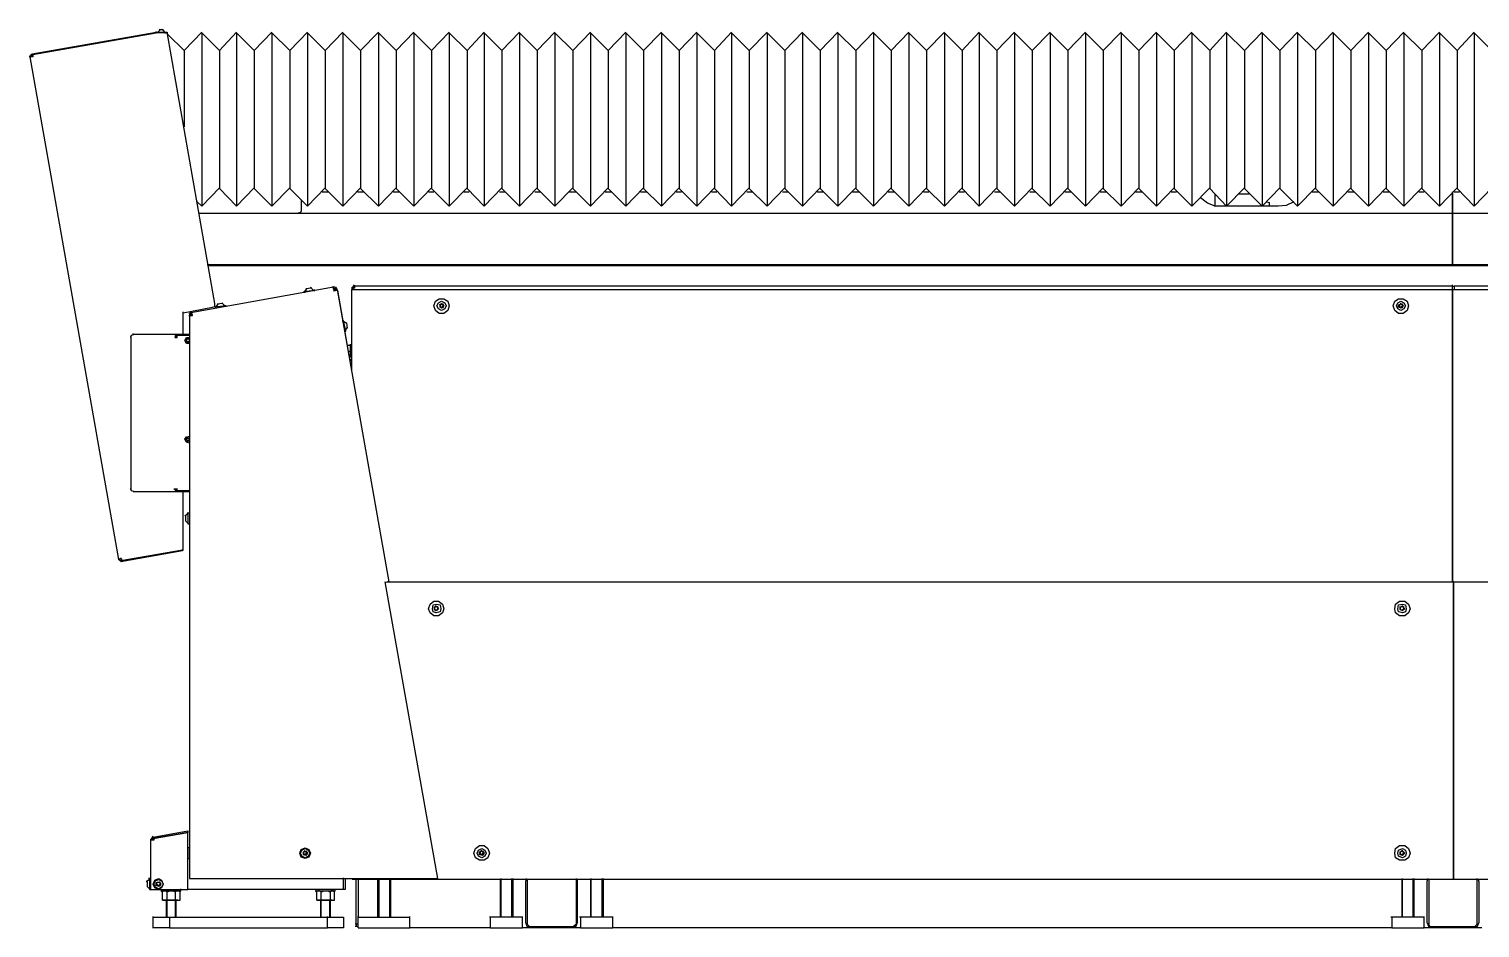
# Model space of a CAD drawing. Header units: inches. Extents: x 144 to 9879, y -166 to 6992.
# Drawn here: x 144 to 2398, y 4601 to 5997 of the extents above; entities that cross this region are included whole.
import ezdxf

# ---------------------------------------------------------------- set-up
doc = ezdxf.new("R2010")
doc.units = ezdxf.units.IN
doc.header["$MEASUREMENT"] = 0

msp = doc.modelspace()

# ---------------------------------------------------------------- linework, layer by layer
at = {"color": 7}
for points in [[(347.5, 5996.2), (343.9, 5992.7)], [(352.3, 5996.2), (346.3, 5996.2)], [(354.7, 5992.7), (351.1, 5997.4)], [(148.7, 5959.1), (341.6, 5992.7)], [(342.7, 5991.5), (148.7, 5957.9)], [(149.9, 5957.9), (341.6, 5991.5)], [(261.3, 5977.1), (261.3, 5978.3)], [(334.4, 5990.3), (334.4, 5991.5)], [(334.4, 5990.3), (334.4, 5991.5)], [(341.6, 5992.7), (341.6, 5993.8)], [(341.6, 5991.5), (341.6, 5992.7)], [(341.6, 5991.5), (341.6, 5992.7)], [(341.6, 5992.7), (358.3, 5992.7)], [(341.6, 5991.5), (341.6, 5992.7)], [(358.3, 5991.5), (341.6, 5991.5)], [(354.7, 5991.5), (354.7, 5992.7)], [(354.7, 5991.5), (357.1, 5991.5)], [(357.1, 5991.5), (357.1, 5992.7)], [(358.3, 5992.7), (358.3, 5991.5)], [(432.6, 5571), (358.3, 5992.7)], [(358.3, 5991.5), (358.3, 5992.7)], [(358.3, 5991.5), (358.3, 5992.7)], [(359.5, 5989.1), (384.7, 5963.9)], [(384.7, 5963.9), (412.2, 5992.7)], [(412.2, 5991.5), (439.8, 5963.9)], [(412.2, 5991.5), (412.2, 5722)], [(439.8, 5963.9), (466.1, 5992.7)], [(466.1, 5991.5), (493.7, 5963.9)], [(466.1, 5991.5), (466.1, 5722)], [(493.7, 5963.9), (521.2, 5992.7)], [(521.2, 5991.5), (548.8, 5963.9)], [(521.2, 5991.5), (521.2, 5722)], [(548.8, 5963.9), (576.3, 5992.7)], [(576.3, 5991.5), (603.9, 5963.9)], [(576.3, 5991.5), (576.3, 5722)], [(603.9, 5963.9), (631.4, 5992.7)], [(631.4, 5991.5), (659, 5963.9)], [(631.4, 5991.5), (631.4, 5722)], [(659, 5963.9), (686.5, 5992.7)], [(686.5, 5991.5), (714.1, 5963.9)], [(686.5, 5991.5), (686.5, 5722)], [(714.1, 5963.9), (741.6, 5992.7)], [(741.6, 5991.5), (769.2, 5963.9)], [(741.6, 5991.5), (741.6, 5722)], [(769.2, 5963.9), (796.7, 5992.7)], [(796.7, 5991.5), (824.3, 5963.9)], [(796.7, 5991.5), (796.7, 5722)], [(824.3, 5963.9), (850.6, 5992.7)], [(850.6, 5991.5), (878.1, 5963.9)], [(850.6, 5991.5), (850.6, 5722)], [(878.1, 5963.9), (905.7, 5992.7)], [(905.7, 5991.5), (933.2, 5963.9)], [(905.7, 5991.5), (905.7, 5722)], [(933.2, 5963.9), (960.8, 5992.7)], [(960.8, 5991.5), (988.3, 5963.9)], [(960.8, 5991.5), (960.8, 5722)], [(988.3, 5963.9), (1015.9, 5992.7)], [(1015.9, 5991.5), (1043.4, 5963.9)], [(1015.9, 5991.5), (1015.9, 5722)], [(1043.4, 5963.9), (1071, 5992.7)], [(1071, 5991.5), (1098.5, 5963.9)], [(1071, 5991.5), (1071, 5722)], [(1098.5, 5963.9), (1126.1, 5992.7)], [(1126.1, 5991.5), (1153.6, 5963.9)], [(1126.1, 5991.5), (1126.1, 5722)], [(1153.6, 5963.9), (1181.2, 5992.7)], [(1181.2, 5991.5), (1208.7, 5963.9)], [(1181.2, 5991.5), (1181.2, 5722)], [(1208.7, 5963.9), (1235.1, 5992.7)], [(1235.1, 5991.5), (1262.6, 5963.9)], [(1235.1, 5991.5), (1235.1, 5722)], [(1262.6, 5963.9), (1290.2, 5992.7)], [(1290.2, 5991.5), (1317.7, 5963.9)], [(1290.2, 5991.5), (1290.2, 5722)], [(1317.7, 5963.9), (1345.3, 5992.7)], [(1345.3, 5991.5), (1372.8, 5963.9)], [(1345.3, 5991.5), (1345.3, 5722)], [(1372.8, 5963.9), (1400.4, 5992.7)], [(1400.4, 5991.5), (1427.9, 5963.9)], [(1400.4, 5991.5), (1400.4, 5722)], [(1427.9, 5963.9), (1455.5, 5992.7)], [(1455.5, 5991.5), (1483, 5963.9)], [(1455.5, 5991.5), (1455.5, 5722)], [(1483, 5963.9), (1510.6, 5992.7)], [(1510.6, 5991.5), (1538.1, 5963.9)], [(1510.6, 5991.5), (1510.6, 5722)], [(1538.1, 5963.9), (1565.7, 5992.7)], [(1565.7, 5991.5), (1593.2, 5963.9)], [(1565.7, 5991.5), (1565.7, 5722)], [(1593.2, 5963.9), (1619.6, 5992.7)], [(1619.6, 5991.5), (1647.1, 5963.9)], [(1619.6, 5991.5), (1619.6, 5722)], [(1647.1, 5963.9), (1674.7, 5992.7)], [(1674.7, 5991.5), (1702.2, 5963.9)], [(1674.7, 5991.5), (1674.7, 5722)], [(1702.2, 5963.9), (1729.8, 5992.7)], [(1729.8, 5991.5), (1757.3, 5963.9)], [(1729.8, 5991.5), (1729.8, 5722)], [(1757.3, 5963.9), (1784.9, 5992.7)], [(1784.9, 5991.5), (1812.4, 5963.9)], [(1784.9, 5991.5), (1784.9, 5722)], [(1812.4, 5963.9), (1840, 5992.7)], [(1840, 5991.5), (1867.5, 5963.9)], [(1840, 5991.5), (1840, 5722)], [(1867.5, 5963.9), (1895.1, 5992.7)], [(1895.1, 5991.5), (1922.6, 5963.9)], [(1895.1, 5991.5), (1895.1, 5722)], [(1922.6, 5963.9), (1950.1, 5992.7)], [(1950.1, 5991.5), (1977.7, 5963.9)], [(1950.1, 5991.5), (1950.1, 5722)], [(1977.7, 5963.9), (2004, 5992.7)], [(2004, 5991.5), (2031.6, 5963.9)], [(2004, 5991.5), (2004, 5722)], [(2031.6, 5963.9), (2059.1, 5992.7)], [(2059.1, 5991.5), (2086.7, 5963.9)], [(2059.1, 5991.5), (2059.1, 5722)], [(2086.7, 5963.9), (2114.2, 5992.7)], [(2114.2, 5991.5), (2141.8, 5963.9)], [(2114.2, 5991.5), (2114.2, 5722)], [(2141.8, 5963.9), (2169.3, 5992.7)], [(2169.3, 5991.5), (2196.9, 5963.9)], [(2169.3, 5991.5), (2169.3, 5722)], [(2196.9, 5963.9), (2224.4, 5992.7)], [(2224.4, 5991.5), (2252, 5963.9)], [(2224.4, 5991.5), (2224.4, 5722)], [(2252, 5963.9), (2279.5, 5992.7)], [(2279.5, 5991.5), (2307.1, 5963.9)], [(2279.5, 5991.5), (2279.5, 5722)], [(2307.1, 5963.9), (2334.6, 5992.7)], [(2334.6, 5991.5), (2362.2, 5963.9)], [(2334.6, 5991.5), (2334.6, 5722)], [(2362.2, 5963.9), (2388.5, 5992.7)], [(2388.5, 5991.5), (2416.1, 5963.9)], [(2388.5, 5991.5), (2388.5, 5722)], [(149.9, 5954.3), (143.9, 5954.3)], [(145.1, 5954.3), (146.3, 5956.7), (148.7, 5959.1)], [(145.1, 5954.3), (282.9, 5173.4)], [(147.5, 5954.3), (149.9, 5959.1)], [(148.7, 5959.1), (149.9, 5957.9)], [(149.9, 5957.9), (149.9, 5954.3)], [(384.7, 5963.9), (384.7, 5845.3)], [(439.8, 5963.9), (439.8, 5749.5)], [(493.7, 5963.9), (493.7, 5749.5)], [(548.8, 5963.9), (548.8, 5749.5)], [(603.9, 5963.9), (603.9, 5749.5)], [(659, 5963.9), (659, 5749.5)], [(714.1, 5963.9), (714.1, 5749.5)], [(769.2, 5963.9), (769.2, 5749.5)], [(824.3, 5963.9), (824.3, 5749.5)], [(878.1, 5963.9), (878.1, 5749.5)], [(933.2, 5963.9), (933.2, 5749.5)], [(988.3, 5963.9), (988.3, 5749.5)], [(1043.4, 5963.9), (1043.4, 5749.5)], [(1098.5, 5963.9), (1098.5, 5749.5)], [(1153.6, 5963.9), (1153.6, 5749.5)], [(1208.7, 5963.9), (1208.7, 5749.5)], [(1262.6, 5963.9), (1262.6, 5749.5)], [(1317.7, 5963.9), (1317.7, 5749.5)], [(1372.8, 5963.9), (1372.8, 5749.5)], [(1427.9, 5963.9), (1427.9, 5749.5)], [(1483, 5963.9), (1483, 5749.5)], [(1538.1, 5963.9), (1538.1, 5749.5)], [(1593.2, 5963.9), (1593.2, 5749.5)], [(1647.1, 5963.9), (1647.1, 5749.5)], [(1702.2, 5963.9), (1702.2, 5749.5)], [(1757.3, 5963.9), (1757.3, 5749.5)], [(1812.4, 5963.9), (1812.4, 5749.5)], [(1867.5, 5963.9), (1867.5, 5749.5)], [(1922.6, 5963.9), (1922.6, 5749.5)], [(1977.7, 5963.9), (1977.7, 5749.5)], [(2031.6, 5963.9), (2031.6, 5749.5)], [(2086.7, 5963.9), (2086.7, 5749.5)], [(2141.8, 5963.9), (2141.8, 5749.5)], [(2196.9, 5963.9), (2196.9, 5749.5)], [(2252, 5963.9), (2252, 5749.5)], [(2307.1, 5963.9), (2307.1, 5749.5)], [(2362.2, 5963.9), (2362.2, 5749.5)], [(412.2, 5722), (439.8, 5750.7)], [(439.8, 5749.5), (466.1, 5722)], [(466.1, 5722), (493.7, 5750.7)], [(493.7, 5749.5), (521.2, 5722)], [(521.2, 5722), (548.8, 5750.7)], [(548.8, 5749.5), (576.3, 5722)], [(576.3, 5722), (603.9, 5750.7)], [(603.9, 5749.5), (631.4, 5722)], [(631.4, 5722), (659, 5750.7)], [(659, 5749.5), (686.5, 5722)], [(686.5, 5722), (714.1, 5750.7)], [(714.1, 5749.5), (741.6, 5722)], [(741.6, 5722), (769.2, 5750.7)], [(769.2, 5749.5), (796.7, 5722)], [(796.7, 5722), (824.3, 5750.7)], [(824.3, 5749.5), (850.6, 5722)], [(850.6, 5722), (878.1, 5750.7)], [(878.1, 5749.5), (905.7, 5722)], [(905.7, 5722), (933.2, 5750.7)], [(933.2, 5749.5), (960.8, 5722)], [(960.8, 5722), (988.3, 5750.7)], [(988.3, 5749.5), (1015.9, 5722)], [(1015.9, 5722), (1043.4, 5750.7)], [(1043.4, 5749.5), (1071, 5722)], [(1071, 5722), (1098.5, 5750.7)], [(1098.5, 5749.5), (1126.1, 5722)], [(1126.1, 5722), (1153.6, 5750.7)], [(1153.6, 5749.5), (1181.2, 5722)], [(1181.2, 5722), (1208.7, 5750.7)], [(1208.7, 5749.5), (1235.1, 5722)], [(1235.1, 5722), (1262.6, 5750.7)], [(1262.6, 5749.5), (1290.2, 5722)], [(1290.2, 5722), (1317.7, 5750.7)], [(1317.7, 5749.5), (1345.3, 5722)], [(1345.3, 5722), (1372.8, 5750.7)], [(1372.8, 5749.5), (1400.4, 5722)], [(1400.4, 5722), (1427.9, 5750.7)], [(1427.9, 5749.5), (1455.5, 5722)], [(1455.5, 5722), (1483, 5750.7)], [(1483, 5749.5), (1510.6, 5722)], [(1510.6, 5722), (1538.1, 5750.7)], [(1538.1, 5749.5), (1565.7, 5722)], [(1565.7, 5722), (1593.2, 5750.7)], [(1593.2, 5749.5), (1619.6, 5722)], [(1619.6, 5722), (1647.1, 5750.7)], [(1647.1, 5749.5), (1674.7, 5722)], [(1674.7, 5722), (1702.2, 5750.7)], [(1702.2, 5749.5), (1729.8, 5722)], [(1729.8, 5722), (1757.3, 5750.7)], [(1757.3, 5749.5), (1784.9, 5722)], [(1784.9, 5722), (1812.4, 5750.7)], [(1812.4, 5749.5), (1840, 5722)], [(1840, 5722), (1867.5, 5750.7)], [(1867.5, 5749.5), (1895.1, 5722)], [(1895.1, 5722), (1922.6, 5750.7)], [(1922.6, 5749.5), (1950.1, 5722)], [(1950.1, 5722), (1977.7, 5750.7)], [(1977.7, 5749.5), (2004, 5722)], [(2004, 5722), (2031.6, 5750.7)], [(2031.6, 5749.5), (2059.1, 5722)], [(2059.1, 5722), (2086.7, 5750.7)], [(2086.7, 5749.5), (2114.2, 5722)], [(2114.2, 5722), (2141.8, 5750.7)], [(2141.8, 5749.5), (2169.3, 5722)], [(2169.3, 5722), (2196.9, 5750.7)], [(2196.9, 5749.5), (2224.4, 5722)], [(2224.4, 5722), (2252, 5750.7)], [(2252, 5749.5), (2279.5, 5722)], [(2279.5, 5722), (2307.1, 5750.7)], [(2307.1, 5749.5), (2334.6, 5722)], [(2334.6, 5722), (2362.2, 5750.7)], [(2362.2, 5749.5), (2388.5, 5722)], [(2388.5, 5722), (2416.1, 5750.7)], [(405, 5729.1), (412.2, 5722)], [(566.7, 5731.5), (566.7, 5714.8)], [(599.1, 5744.7), (608.7, 5744.7)], [(654.2, 5744.7), (663.8, 5744.7)], [(709.3, 5744.7), (718.8, 5744.7)], [(764.4, 5744.7), (772.7, 5744.7)], [(819.5, 5744.7), (827.8, 5744.7)], [(874.6, 5744.7), (882.9, 5744.7)], [(929.7, 5744.7), (938, 5744.7)], [(983.6, 5744.7), (993.1, 5744.7)], [(1038.7, 5744.7), (1048.2, 5744.7)], [(1093.7, 5744.7), (1103.3, 5744.7)], [(1148.8, 5744.7), (1157.2, 5744.7)], [(1203.9, 5744.7), (1212.3, 5744.7)], [(1259, 5744.7), (1267.4, 5744.7)], [(1314.1, 5744.7), (1322.5, 5744.7)], [(1368, 5744.7), (1377.6, 5744.7)], [(1423.1, 5744.7), (1432.7, 5744.7)], [(1478.2, 5744.7), (1487.8, 5744.7)], [(1533.3, 5744.7), (1541.7, 5744.7)], [(1588.4, 5744.7), (1596.8, 5744.7)], [(1643.5, 5744.7), (1651.9, 5744.7)], [(1698.6, 5744.7), (1707, 5744.7)], [(1752.5, 5744.7), (1762.1, 5744.7)], [(1807.6, 5744.7), (1817.2, 5744.7)], [(1862.7, 5744.7), (1872.3, 5744.7)], [(1917.8, 5744.7), (1926.2, 5744.7)], [(1986.1, 5722), (1974.1, 5726.7), (1963.3, 5735.1)], [(1986.1, 5722), (1986.1, 5741.1)], [(2038.8, 5741.1), (2022, 5741.1)], [(2038.8, 5742.3), (2038.8, 5741.1)], [(2066.3, 5729.1), (2069.9, 5727.9)], [(2069.9, 5727.9), (2069.9, 5722)], [(2108.3, 5729.1), (2096.3, 5723.2), (2084.3, 5722)], [(2137, 5744.7), (2146.6, 5744.7)], [(2192.1, 5744.7), (2201.7, 5744.7)], [(2247.2, 5744.7), (2256.8, 5744.7)], [(2302.3, 5744.7), (2310.7, 5744.7)], [(2355, 5714.8), (2355, 5744.7)], [(2355, 5743.5), (2355, 5714.8)], [(2357.4, 5744.7), (2365.8, 5744.7)], [(408.6, 5711.2), (2355, 5711.2)], [(566.7, 5714.8), (565.5, 5712.4), (561.9, 5711.2)], [(1993.3, 5722), (1984.9, 5722)], [(2069.9, 5722), (1992.1, 5722)], [(2084.3, 5722), (2068.7, 5722)], [(2255.6, 5711.2), (2355, 5711.2)], [(2355, 5711.2), (2355, 5716)], [(2355, 5714.8), (2355, 5711.2)], [(2355, 5706.4), (2355, 5712.4)], [(2355, 5711.2), (3744.4, 5711.2)], [(2355, 5711.2), (2355, 5706.4)], [(2355, 5635.7), (2355, 5707.6)], [(2355, 5706.4), (2355, 5635.7)], [(2355, 5630.9), (2355, 5636.9)], [(2355, 5635.7), (2355, 5630.9)], [(2355, 5630.9), (420.6, 5630.9)], [(3726.4, 5629.7), (421.8, 5629.7)], [(3726.4, 5630.9), (2353.8, 5630.9)], [(617, 5596.2), (395.5, 5556.7)], [(587.1, 5591.4), (570.3, 5589)], [(575.1, 5593.8), (571.5, 5589)], [(571.5, 5589), (571.5, 5587.8)], [(582.3, 5595), (573.9, 5593.8)], [(585.9, 5591.4), (581.1, 5596.2)], [(585.9, 5591.4), (581.1, 5596.2)], [(582.3, 5595), (582.3, 5596.2)], [(587.1, 5590.2), (587.1, 5592.6)], [(587.1, 5591.4), (587.1, 5592.6)], [(587.1, 5590.2), (587.1, 5592.6)], [(618.2, 5590.2), (615.8, 5597.4)], [(619.4, 5596.2), (615.8, 5596.2)], [(620.6, 5593.8), (615.8, 5593.8)], [(617, 5593.8), (620.6, 5591.4)], [(617, 5592.6), (619.4, 5591.4)], [(623, 5591.4), (617, 5590.2)], [(618.2, 5591.4), (618.2, 5590.2)], [(619.4, 5596.2), (620.6, 5593.8)], [(621.8, 5595), (619.4, 5593.8)], [(623, 5591.4), (620.6, 5596.2)], [(620.6, 5591.4), (620.6, 5595)], [(620.6, 5595), (621.8, 5593.8)], [(703.3, 5138.6), (623, 5592.6)], [(623, 5591.4), (623, 5592.6)], [(623, 5591.4), (644.6, 5466.8)], [(644.6, 5592.6), (2355, 5592.6)], [(644.6, 5592.6), (644.6, 5590.2)], [(644.6, 5590.2), (644.6, 5466.8)], [(645.8, 5595), (649.4, 5599.8)], [(645.8, 5592.6), (645.8, 5596.2)], [(649.4, 5595), (645.8, 5595)], [(645.8, 5595), (647, 5595)], [(647, 5595), (649.4, 5598.6)], [(647, 5592.6), (647, 5596.2)], [(647, 5595), (647, 5592.6)], [(649.4, 5598.6), (2355, 5598.6)], [(649.4, 5598.6), (649.4, 5595)], [(2357.4, 5597.4), (2353.8, 5597.4)], [(2355, 5595), (2355, 5599.8)], [(2355, 5592.6), (2355, 5596.2)], [(2355, 5590.2), (2355, 5593.8)], [(2355, 5592.6), (4064.2, 5592.6)], [(2355, 5592.6), (2355, 5590.2)], [(2355, 5138.6), (2355, 5591.4)], [(2355, 5590.2), (2355, 5138.6)], [(2357.4, 5598.6), (3726.4, 5598.6)], [(2357.4, 5598.6), (2357.4, 5595)], [(2357.4, 5595), (2357.4, 5592.6)], [(429, 5565.1), (432.6, 5566.2), (432.6, 5571)], [(449.4, 5567.4), (432.6, 5565.1)], [(437.4, 5569.8), (433.8, 5565.1)], [(444.6, 5571), (436.2, 5569.8)], [(448.2, 5567.4), (443.4, 5572.2)], [(444.6, 5571), (444.6, 5572.2)], [(449.4, 5567.4), (449.4, 5568.6)], [(449.4, 5566.2), (449.4, 5568.6)], [(449.4, 5566.2), (449.4, 5568.6)], [(796.7, 5567.4), (794.3, 5560.3), (788.3, 5555.5), (781.1, 5555.5), (775.1, 5560.3), (772.7, 5567.4), (775.1, 5574.6), (781.1, 5578.2), (788.3, 5578.2), (794.3, 5574.6), (796.7, 5567.4)], [(791.9, 5567.4), (789.5, 5562.7), (784.7, 5560.3), (779.9, 5562.7), (777.5, 5567.4), (779.9, 5572.2), (784.7, 5574.6), (789.5, 5572.2), (791.9, 5567.4)], [(784.7, 5569.8), (781.1, 5568.6)], [(784.7, 5569.8), (781.1, 5568.6)], [(788.3, 5567.4), (785.9, 5563.9), (782.3, 5565.1), (782.3, 5568.6), (785.9, 5571), (788.3, 5567.4)], [(782.3, 5568.6), (782.3, 5569.8)], [(782.3, 5568.6), (782.3, 5566.2)], [(782.3, 5568.6), (782.3, 5566.2)], [(782.3, 5566.2), (782.3, 5567.4)], [(787.1, 5568.6), (783.5, 5571)], [(787.1, 5568.6), (783.5, 5571)], [(784.7, 5569.8), (784.7, 5571)], [(784.7, 5563.9), (787.1, 5567.4)], [(784.7, 5563.9), (787.1, 5567.4)], [(787.1, 5568.6), (787.1, 5569.8)], [(787.1, 5566.2), (787.1, 5569.8)], [(787.1, 5566.2), (787.1, 5569.8)], [(787.1, 5566.2), (787.1, 5567.4)], [(2286.7, 5567.4), (2284.3, 5560.3), (2278.3, 5555.5), (2271.1, 5555.5), (2265.2, 5560.3), (2262.8, 5567.4), (2265.2, 5574.6), (2271.1, 5578.2), (2278.3, 5578.2), (2284.3, 5574.6), (2286.7, 5567.4)], [(2281.9, 5567.4), (2279.5, 5562.7), (2274.7, 5560.3), (2270, 5562.7), (2267.6, 5567.4), (2270, 5572.2), (2274.7, 5574.6), (2279.5, 5572.2), (2281.9, 5567.4)], [(2278.3, 5567.4), (2275.9, 5563.9), (2271.1, 5565.1), (2271.1, 5568.6), (2275.9, 5571), (2278.3, 5567.4)], [(2274.7, 5569.8), (2271.1, 5568.6)], [(2274.7, 5569.8), (2271.1, 5568.6)], [(2272.3, 5568.6), (2272.3, 5569.8)], [(2272.3, 5568.6), (2272.3, 5566.2)], [(2272.3, 5568.6), (2272.3, 5566.2)], [(2272.3, 5566.2), (2272.3, 5567.4)], [(2277.1, 5568.6), (2273.5, 5571)], [(2277.1, 5568.6), (2273.5, 5571)], [(2274.7, 5569.8), (2274.7, 5571)], [(2274.7, 5563.9), (2277.1, 5567.4)], [(2274.7, 5563.9), (2277.1, 5567.4)], [(2277.1, 5568.6), (2277.1, 5569.8)], [(2277.1, 5566.2), (2277.1, 5569.8)], [(2277.1, 5566.2), (2277.1, 5569.8)], [(2277.1, 5566.2), (2277.1, 5567.4)], [(383.5, 5556.7), (429, 5565.1)], [(383.5, 5523.1), (383.5, 5557.9)], [(394.3, 5555.5), (391.9, 5554.3)], [(397.8, 5551.9), (391.9, 5551.9)], [(396.6, 5556.7), (393.1, 5556.7)], [(393.1, 5554.3), (394.3, 5554.3)], [(393.1, 5554.3), (393.1, 5551.9)], [(397.8, 5554.3), (393.1, 5554.3)], [(397.8, 5554.3), (393.1, 5551.9)], [(393.1, 5551.9), (393.1, 4677.5)], [(394.3, 5556.7), (394.3, 5554.3)], [(394.3, 5554.3), (394.3, 5551.9)], [(397.8, 5551.9), (395.5, 5557.9)], [(433.8, 5565.1), (433.8, 5563.9)], [(636.2, 5527.9), (632.6, 5544.7)], [(782.3, 5566.2), (784.7, 5563.9)], [(782.3, 5566.2), (784.7, 5563.9)], [(784.7, 5563.9), (784.7, 5565.1)], [(2272.3, 5566.2), (2274.7, 5563.9)], [(2272.3, 5566.2), (2274.7, 5563.9)], [(2274.7, 5563.9), (2274.7, 5565.1)], [(302, 5518.3), (303.2, 5521.9), (306.8, 5523.1)], [(306.8, 5523.1), (304.4, 5523.1)], [(305.6, 5523.1), (305.6, 5524.3)], [(373.9, 5523.1), (305.6, 5523.1)], [(373.9, 5523.1), (371.5, 5521.9), (370.3, 5518.3)], [(373.9, 5521.9), (370.3, 5518.3)], [(375.1, 5523.1), (372.7, 5523.1)], [(375.1, 5521.9), (372.7, 5521.9)], [(373.9, 5521.9), (373.9, 5523.1)], [(373.9, 5518.3), (373.9, 5523.1)], [(373.9, 5523.1), (373.9, 5521.9)], [(393.1, 5523.1), (373.9, 5523.1)], [(373.9, 5521.9), (373.9, 5523.1)], [(373.9, 5521.9), (393.1, 5521.9)], [(393.1, 5521.9), (373.9, 5521.9)], [(375.1, 5523.1), (375.1, 5521.9)], [(632.6, 5543.5), (630.2, 5543.5)], [(637.4, 5539.9), (631.4, 5543.5)], [(633.8, 5527.9), (636.2, 5527.9)], [(635, 5529.1), (638.6, 5533.9)], [(638.6, 5532.7), (637.4, 5541.1)], [(302, 5518.3), (302, 5519.5)], [(302, 5518.3), (302, 5282.4)], [(370.3, 5518.3), (373.9, 5518.3)], [(393.1, 5508.8), (388.3, 5508.8), (385.9, 5513.5), (388.3, 5518.3), (393.1, 5518.3)], [(390.7, 5515.9), (387.1, 5514.7)], [(390.7, 5515.9), (387.1, 5514.7)], [(388.3, 5514.7), (388.3, 5515.9)], [(393.1, 5515.9), (389.5, 5515.9), (388.3, 5513.5), (389.5, 5511.2), (393.1, 5511.2)], [(388.3, 5514.7), (388.3, 5512.3)], [(388.3, 5514.7), (388.3, 5512.3)], [(388.3, 5512.3), (388.3, 5513.5)], [(388.3, 5512.3), (390.7, 5511.2)], [(388.3, 5512.3), (390.7, 5511.2)], [(393.1, 5514.7), (389.5, 5517.1)], [(393.1, 5514.7), (389.5, 5517.1)], [(390.7, 5515.9), (390.7, 5517.1)], [(390.7, 5511.2), (393.1, 5513.5)], [(390.7, 5511.2), (393.1, 5513.5)], [(390.7, 5511.2), (390.7, 5512.3)], [(393.1, 5512.3), (393.1, 5513.5)], [(637.4, 5506.4), (643.4, 5506.4)], [(644.6, 5506.4), (642.2, 5506.4)], [(643.4, 5501.6), (643.4, 5507.6)], [(643.4, 5496.8), (643.4, 5502.8)], [(644.6, 5506.4), (644.6, 5488.4)], [(644.6, 5502.8), (644.6, 5505.2)], [(639.8, 5496.8), (643.4, 5496.8)], [(641, 5488.4), (643.4, 5488.4)], [(644.6, 5483.6), (641, 5483.6)], [(642.2, 5482.4), (644.6, 5482.4)], [(643.4, 5493.2), (643.4, 5498)], [(643.4, 5488.4), (643.4, 5494.4)], [(643.4, 5488.4), (644.6, 5488.4)], [(644.6, 5490.8), (644.6, 5492)], [(644.6, 5471.6), (644.6, 5472.8)], [(644.6, 5471.6), (644.6, 5472.8)], [(393.1, 5354.2), (388.3, 5355.4), (385.9, 5360.2), (388.3, 5363.8), (393.1, 5365)], [(390.7, 5361.4), (387.1, 5360.2)], [(390.7, 5361.4), (387.1, 5360.2)], [(393.1, 5361.4), (389.5, 5362.6), (388.3, 5360.2), (389.5, 5356.6), (393.1, 5357.8)], [(388.3, 5360.2), (388.3, 5361.4)], [(388.3, 5359), (388.3, 5360.2)], [(388.3, 5360.2), (388.3, 5359)], [(388.3, 5360.2), (388.3, 5359)], [(388.3, 5359), (390.7, 5357.8)], [(388.3, 5359), (390.7, 5357.8)], [(393.1, 5360.2), (389.5, 5362.6)], [(393.1, 5360.2), (389.5, 5362.6)], [(390.7, 5361.4), (390.7, 5362.6)], [(390.7, 5357.8), (393.1, 5360.2)], [(390.7, 5357.8), (393.1, 5360.2)], [(390.7, 5357.8), (390.7, 5359)], [(393.1, 5359), (393.1, 5360.2)], [(302, 5282.4), (302, 5283.6)], [(306.8, 5278.8), (303.2, 5280), (302, 5282.4)], [(305.6, 5278.8), (305.6, 5280)], [(305.6, 5278.8), (306.8, 5278.8)], [(306.8, 5278.8), (373.9, 5278.8)], [(373.9, 5282.4), (369.1, 5282.4)], [(370.3, 5282.4), (371.5, 5280), (373.9, 5278.8)], [(371.5, 5282.4), (373.9, 5280)], [(393.1, 5280), (372.7, 5280)], [(373.9, 5280), (373.9, 5283.6)], [(373.9, 5280), (373.9, 5281.2)], [(373.9, 5280), (373.9, 5278.8)], [(373.9, 5280), (375.1, 5280)], [(373.9, 5278.8), (375.1, 5278.8)], [(375.1, 5278.8), (375.1, 5281.2)], [(375.1, 5280), (393.1, 5280)], [(375.1, 5278.8), (393.1, 5278.8)], [(383.5, 5280), (383.5, 5281.2)], [(383.5, 5187.8), (383.5, 5280)], [(390.7, 5244), (385.9, 5240.5)], [(390.7, 5244), (385.9, 5240.5)], [(387.1, 5240.5), (387.1, 5241.7)], [(387.1, 5240.5), (387.1, 5233.3)], [(387.1, 5233.3), (390.7, 5229.7)], [(393.1, 5245.2), (389.5, 5245.2)], [(393.1, 5245.2), (389.5, 5245.2)], [(390.7, 5245.2), (390.7, 5246.4)], [(390.7, 5245.2), (390.7, 5228.5)], [(390.7, 5228.5), (393.1, 5228.5)], [(382.3, 5187.8), (286.5, 5171)], [(382.3, 5186.6), (286.5, 5169.8)], [(287.7, 5171), (383.5, 5187.8)], [(382.3, 5186.6), (382.3, 5189)], [(282.9, 5173.4), (287.7, 5175.8)], [(287.7, 5171), (282.9, 5174.6)], [(287.7, 5169.8), (285.3, 5171), (282.9, 5173.4)], [(287.7, 5174.6), (287.7, 5171)], [(287.7, 5169.8), (287.7, 5172.2)], [(697.3, 5137.4), (703.3, 5139.8)], [(778.7, 4677.5), (697.3, 5138.6)], [(700.9, 5138.6), (2356.2, 5138.6)], [(2356.2, 5135.1), (2356.2, 5139.8)], [(2356.2, 5138.6), (4010.3, 5138.6)], [(2356.2, 5138.6), (2356.2, 5135.1)], [(2356.2, 4678.7), (2356.2, 5136.3)], [(2356.2, 5135.1), (2356.2, 4678.7)], [(788.3, 5096.7), (785.9, 5090.7), (779.9, 5085.9), (772.7, 5085.9), (766.8, 5090.7), (764.4, 5096.7), (766.8, 5103.9), (772.7, 5108.7), (779.9, 5108.7), (785.9, 5103.9), (788.3, 5096.7)], [(783.5, 5096.7), (782.3, 5091.9), (776.3, 5090.7), (771.5, 5091.9), (770.4, 5096.7), (771.5, 5102.7), (776.3, 5103.9), (782.3, 5102.7), (783.5, 5096.7)], [(776.3, 5100.3), (772.7, 5099.1)], [(776.3, 5100.3), (772.7, 5099.1)], [(773.9, 5099.1), (773.9, 5100.3)], [(779.9, 5096.7), (777.5, 5094.3), (773.9, 5095.5), (773.9, 5099.1), (777.5, 5100.3), (779.9, 5096.7)], [(773.9, 5099.1), (773.9, 5095.5)], [(773.9, 5099.1), (773.9, 5095.5)], [(773.9, 5095.5), (773.9, 5096.7)], [(773.9, 5095.5), (776.3, 5094.3)], [(773.9, 5095.5), (776.3, 5094.3)], [(778.7, 5099.1), (775.1, 5101.5)], [(778.7, 5099.1), (775.1, 5101.5)], [(776.3, 5100.3), (776.3, 5101.5)], [(776.3, 5094.3), (778.7, 5096.7)], [(776.3, 5094.3), (778.7, 5096.7)], [(776.3, 5094.3), (776.3, 5095.5)], [(778.7, 5099.1), (778.7, 5100.3)], [(778.7, 5095.5), (778.7, 5100.3)], [(778.7, 5095.5), (778.7, 5100.3)], [(778.7, 5095.5), (778.7, 5096.7)], [(2289.1, 5096.7), (2286.7, 5090.7), (2280.7, 5085.9), (2272.3, 5085.9), (2266.4, 5090.7), (2265.2, 5096.7), (2266.4, 5103.9), (2272.3, 5108.7), (2280.7, 5108.7), (2286.7, 5103.9), (2289.1, 5096.7)], [(2283.1, 5096.7), (2281.9, 5091.9), (2277.1, 5090.7), (2271.1, 5091.9), (2270, 5096.7), (2271.1, 5102.7), (2277.1, 5103.9), (2281.9, 5102.7), (2283.1, 5096.7)], [(2277.1, 5100.3), (2272.3, 5099.1)], [(2277.1, 5100.3), (2272.3, 5099.1)], [(2273.5, 5099.1), (2273.5, 5100.3)], [(2280.7, 5096.7), (2277.1, 5094.3), (2273.5, 5095.5), (2273.5, 5099.1), (2277.1, 5100.3), (2280.7, 5096.7)], [(2273.5, 5099.1), (2273.5, 5095.5)], [(2273.5, 5099.1), (2273.5, 5095.5)], [(2273.5, 5095.5), (2273.5, 5096.7)], [(2273.5, 5095.5), (2277.1, 5094.3)], [(2273.5, 5095.5), (2277.1, 5094.3)], [(2279.5, 5099.1), (2275.9, 5101.5)], [(2279.5, 5099.1), (2275.9, 5101.5)], [(2277.1, 5100.3), (2277.1, 5101.5)], [(2277.1, 5094.3), (2279.5, 5096.7)], [(2277.1, 5094.3), (2279.5, 5096.7)], [(2277.1, 5094.3), (2277.1, 5095.5)], [(2279.5, 5099.1), (2279.5, 5100.3)], [(2279.5, 5095.5), (2279.5, 5100.3)], [(2279.5, 5095.5), (2279.5, 5100.3)], [(2279.5, 5095.5), (2279.5, 5096.7)], [(338, 4737.4), (332, 4737.4)], [(333.2, 4737.4), (336.8, 4743.4)], [(333.2, 4660.7), (333.2, 4738.6)], [(334.4, 4737.4), (336.8, 4741)], [(336.8, 4742.2), (390.7, 4751.8)], [(336.8, 4739.8), (390.7, 4749.4)], [(390.7, 4749.4), (336.8, 4739.8)], [(336.8, 4742.2), (336.8, 4739.8)], [(338, 4739.8), (338, 4737.4)], [(390.7, 4751.8), (390.7, 4749.4)], [(390.7, 4660.7), (390.7, 4750.6)], [(393.1, 4725.4), (389.5, 4725.4)], [(393.1, 4725.4), (389.5, 4725.4)], [(390.7, 4725.4), (390.7, 4726.6)], [(390.7, 4724.2), (390.7, 4725.4)], [(390.7, 4725.4), (390.7, 4708.6)], [(390.7, 4724.2), (390.7, 4725.4)], [(390.7, 4709.8), (390.7, 4711)], [(581.1, 4717), (578.7, 4711), (572.7, 4708.6), (566.7, 4711), (564.3, 4717), (566.7, 4723), (572.7, 4725.4), (578.7, 4723), (581.1, 4717)], [(579.9, 4717), (577.5, 4712.2), (572.7, 4709.8), (567.9, 4712.2), (565.5, 4717), (567.9, 4721.8), (572.7, 4724.2), (577.5, 4721.8), (579.9, 4717)], [(572.7, 4719.4), (569.1, 4718.2)], [(572.7, 4719.4), (569.1, 4718.2)], [(576.3, 4717), (573.9, 4713.4), (570.3, 4714.6), (570.3, 4719.4), (573.9, 4720.6), (576.3, 4717)], [(570.3, 4718.2), (570.3, 4719.4)], [(570.3, 4718.2), (570.3, 4715.8)], [(570.3, 4718.2), (570.3, 4715.8)], [(570.3, 4715.8), (570.3, 4717)], [(570.3, 4715.8), (572.7, 4714.6)], [(570.3, 4715.8), (572.7, 4714.6)], [(575.1, 4718.2), (571.5, 4720.6)], [(575.1, 4718.2), (571.5, 4720.6)], [(572.7, 4719.4), (572.7, 4720.6)], [(572.7, 4714.6), (575.1, 4717)], [(572.7, 4714.6), (575.1, 4717)], [(572.7, 4714.6), (572.7, 4715.8)], [(575.1, 4718.2), (575.1, 4719.4)], [(575.1, 4715.8), (575.1, 4719.4)], [(575.1, 4715.8), (575.1, 4719.4)], [(575.1, 4715.8), (575.1, 4717)], [(859, 4717), (856.6, 4709.8), (850.6, 4706.3), (843.4, 4706.3), (837.4, 4709.8), (835, 4717), (837.4, 4724.2), (843.4, 4729), (850.6, 4729), (856.6, 4724.2), (859, 4717)], [(854.2, 4717), (851.8, 4712.2), (847, 4709.8), (842.2, 4712.2), (839.8, 4717), (842.2, 4721.8), (847, 4724.2), (851.8, 4721.8), (854.2, 4717)], [(847, 4720.6), (843.4, 4718.2)], [(847, 4720.6), (843.4, 4718.2)], [(850.6, 4717), (848.2, 4713.4), (843.4, 4714.6), (843.4, 4719.4), (848.2, 4720.6), (850.6, 4717)], [(844.6, 4718.2), (844.6, 4719.4)], [(844.6, 4718.2), (844.6, 4715.8)], [(844.6, 4718.2), (844.6, 4715.8)], [(844.6, 4715.8), (844.6, 4717)], [(844.6, 4715.8), (847, 4714.6)], [(844.6, 4715.8), (847, 4714.6)], [(849.4, 4718.2), (845.8, 4721.8)], [(849.4, 4718.2), (845.8, 4721.8)], [(847, 4720.6), (847, 4721.8)], [(847, 4714.6), (849.4, 4717)], [(847, 4714.6), (849.4, 4717)], [(847, 4714.6), (847, 4715.8)], [(849.4, 4718.2), (849.4, 4719.4)], [(849.4, 4715.8), (849.4, 4719.4)], [(849.4, 4715.8), (849.4, 4719.4)], [(849.4, 4715.8), (849.4, 4717)], [(2289.1, 4717), (2286.7, 4709.8), (2280.7, 4706.3), (2272.3, 4706.3), (2266.4, 4709.8), (2265.2, 4717), (2266.4, 4724.2), (2272.3, 4729), (2280.7, 4729), (2286.7, 4724.2), (2289.1, 4717)], [(2283.1, 4717), (2281.9, 4712.2), (2277.1, 4709.8), (2271.1, 4712.2), (2270, 4717), (2271.1, 4721.8), (2277.1, 4724.2), (2281.9, 4721.8), (2283.1, 4717)], [(2277.1, 4720.6), (2272.3, 4718.2)], [(2277.1, 4720.6), (2272.3, 4718.2)], [(2280.7, 4717), (2277.1, 4713.4), (2273.5, 4714.6), (2273.5, 4719.4), (2277.1, 4720.6), (2280.7, 4717)], [(2273.5, 4718.2), (2273.5, 4719.4)], [(2273.5, 4718.2), (2273.5, 4715.8)], [(2273.5, 4718.2), (2273.5, 4715.8)], [(2273.5, 4715.8), (2273.5, 4717)], [(2273.5, 4715.8), (2277.1, 4714.6)], [(2273.5, 4715.8), (2277.1, 4714.6)], [(2279.5, 4718.2), (2275.9, 4721.8)], [(2279.5, 4718.2), (2275.9, 4721.8)], [(2277.1, 4720.6), (2277.1, 4721.8)], [(2277.1, 4714.6), (2279.5, 4717)], [(2277.1, 4714.6), (2279.5, 4717)], [(2277.1, 4714.6), (2277.1, 4715.8)], [(2279.5, 4718.2), (2279.5, 4719.4)], [(2279.5, 4715.8), (2279.5, 4719.4)], [(2279.5, 4715.8), (2279.5, 4719.4)], [(2279.5, 4715.8), (2279.5, 4717)], [(390.7, 4708.6), (393.1, 4708.6)], [(330.8, 4676.3), (326, 4672.7)], [(327.2, 4672.7), (327.2, 4665.5)], [(327.2, 4665.5), (330.8, 4661.9)], [(333.2, 4677.5), (329.6, 4677.5)], [(330.8, 4677.5), (330.8, 4660.7)], [(352.3, 4669.1), (349.9, 4663.1), (345.1, 4660.7), (339.2, 4663.1), (336.8, 4669.1), (339.2, 4675.1), (345.1, 4677.5), (349.9, 4675.1), (352.3, 4669.1)], [(352.3, 4669.1), (349.9, 4664.3), (345.1, 4661.9), (340.4, 4664.3), (338, 4669.1), (340.4, 4673.9), (345.1, 4676.3), (349.9, 4673.9), (352.3, 4669.1)], [(343.9, 4671.5), (340.4, 4670.3)], [(343.9, 4671.5), (340.4, 4670.3)], [(348.7, 4669.1), (346.3, 4665.5), (341.6, 4666.7), (341.6, 4671.5), (346.3, 4672.7), (348.7, 4669.1)], [(341.6, 4670.3), (341.6, 4671.5)], [(341.6, 4670.3), (342.7, 4667.9)], [(341.6, 4670.3), (342.7, 4667.9)], [(347.5, 4671.5), (342.7, 4671.5)], [(347.5, 4671.5), (342.7, 4671.5)], [(342.7, 4667.9), (342.7, 4669.1)], [(342.7, 4667.9), (345.1, 4666.7)], [(342.7, 4667.9), (345.1, 4666.7)], [(343.9, 4671.5), (343.9, 4672.7)], [(345.1, 4666.7), (347.5, 4669.1)], [(345.1, 4666.7), (347.5, 4669.1)], [(345.1, 4666.7), (345.1, 4667.9)], [(347.5, 4671.5), (347.5, 4672.7)], [(347.5, 4667.9), (347.5, 4672.7)], [(347.5, 4667.9), (347.5, 4672.7)], [(347.5, 4667.9), (347.5, 4669.1)], [(393.1, 4677.5), (397.8, 4677.5)], [(397.8, 4677.5), (778.7, 4677.5)], [(632.6, 4660.7), (632.6, 4678.7)], [(635, 4677.5), (635, 4660.7)], [(2356.2, 4676.3), (645.8, 4676.3)], [(647, 4677.5), (647, 4676.3)], [(651.8, 4606.8), (651.8, 4677.5)], [(655.4, 4676.3), (655.4, 4672.7)], [(655.4, 4672.7), (655.4, 4617.6)], [(685.3, 4676.3), (685.3, 4617.6)], [(687.7, 4617.6), (687.7, 4677.5)], [(704.5, 4617.6), (704.5, 4677.5)], [(705.7, 4617.6), (705.7, 4677.5)], [(875.8, 4676.3), (875.8, 4617.6)], [(877, 4617.6), (877, 4677.5)], [(893.7, 4617.6), (893.7, 4677.5)], [(896.1, 4617.6), (896.1, 4677.5)], [(915.3, 4672.7), (916.5, 4677.5)], [(915.3, 4609.2), (915.3, 4673.9)], [(917.7, 4676.3), (917.7, 4606.8)], [(994.3, 4606.8), (994.3, 4677.5)], [(995.5, 4676.3), (995.5, 4672.7)], [(995.5, 4672.7), (995.5, 4609.2)], [(1015.9, 4676.3), (1015.9, 4617.6)], [(1017.1, 4617.6), (1017.1, 4677.5)], [(1033.9, 4617.6), (1033.9, 4677.5)], [(1036.3, 4617.6), (1036.3, 4677.5)], [(2275.9, 4676.3), (2275.9, 4617.6)], [(2277.1, 4617.6), (2277.1, 4677.5)], [(2293.9, 4617.6), (2293.9, 4677.5)], [(2295.1, 4617.6), (2295.1, 4677.5)], [(2315.5, 4672.7), (2316.7, 4677.5)], [(2315.5, 4609.2), (2315.5, 4673.9)], [(2317.9, 4676.3), (2317.9, 4606.8)], [(4066.6, 4676.3), (2355, 4676.3)], [(2356.2, 4676.3), (2356.2, 4679.9)], [(2356.2, 4678.7), (2356.2, 4676.3)], [(2393.3, 4606.8), (2393.3, 4677.5)], [(2394.5, 4676.3), (2395.7, 4672.7)], [(2395.7, 4672.7), (2395.7, 4609.2)], [(330.8, 4660.7), (333.2, 4660.7)], [(333.2, 4660.7), (338, 4660.7)], [(338, 4660.7), (390.7, 4660.7)], [(379.9, 4658.3), (348.7, 4658.3)], [(349.9, 4660.7), (349.9, 4658.3)], [(354.7, 4658.3), (349.9, 4657.1)], [(352.3, 4658.3), (349.9, 4657.1)], [(351.1, 4644), (351.1, 4658.3)], [(354.7, 4644), (351.1, 4644)], [(351.1, 4644), (354.7, 4644)], [(351.1, 4644), (352.3, 4644)], [(358.3, 4657.1), (353.5, 4659.5)], [(364.3, 4644), (353.5, 4644)], [(354.7, 4644), (358.3, 4644)], [(357.1, 4644), (357.1, 4617.6)], [(364.3, 4658.3), (361.9, 4658.3), (359.5, 4657.1), (358.3, 4657.1)], [(358.3, 4644), (358.3, 4658.3)], [(358.3, 4617.6), (358.3, 4645.2)], [(358.3, 4644), (364.3, 4644)], [(375.1, 4644), (363.1, 4644)], [(371.5, 4657.1), (370.3, 4657.1), (367.9, 4658.3), (364.3, 4658.3)], [(364.3, 4644), (371.5, 4644)], [(375.1, 4658.3), (370.3, 4657.1)], [(371.5, 4644), (371.5, 4658.3)], [(371.5, 4617.6), (371.5, 4645.2)], [(371.5, 4644), (375.1, 4644)], [(372.7, 4617.6), (372.7, 4645.2)], [(378.7, 4657.1), (373.9, 4659.5)], [(378.7, 4657.1), (375.1, 4659.5)], [(375.1, 4644), (378.7, 4644)], [(375.1, 4644), (376.3, 4644)], [(376.3, 4644), (378.7, 4644)], [(378.7, 4644), (378.7, 4658.3)], [(379.9, 4658.3), (379.9, 4661.9)], [(632.6, 4660.7), (389.5, 4660.7)], [(619.4, 4658.3), (588.3, 4658.3)], [(589.5, 4660.7), (589.5, 4658.3)], [(594.3, 4658.3), (589.5, 4657.1)], [(593.1, 4658.3), (589.5, 4657.1)], [(590.7, 4644), (590.7, 4658.3)], [(590.7, 4644), (594.3, 4644)], [(590.7, 4644), (593.1, 4644)], [(594.3, 4644), (591.9, 4644)], [(597.9, 4657.1), (593.1, 4659.5)], [(605.1, 4644), (593.1, 4644)], [(594.3, 4644), (597.9, 4644)], [(596.7, 4644), (596.7, 4617.6)], [(605.1, 4658.3), (601.5, 4658.3), (599.1, 4657.1), (597.9, 4657.1)], [(597.9, 4644), (597.9, 4658.3)], [(597.9, 4617.6), (597.9, 4645.2)], [(597.9, 4644), (605.1, 4644)], [(614.6, 4644), (603.9, 4644)], [(612.2, 4657.1), (609.9, 4657.1), (608.7, 4658.3), (605.1, 4658.3)], [(605.1, 4644), (612.2, 4644)], [(614.6, 4658.3), (611, 4657.1)], [(611, 4617.6), (611, 4645.2)], [(612.2, 4644), (612.2, 4658.3)], [(612.2, 4617.6), (612.2, 4645.2)], [(612.2, 4644), (614.6, 4644)], [(618.2, 4657.1), (613.4, 4659.5)], [(614.6, 4644), (618.2, 4644)], [(614.6, 4644), (617, 4644)], [(618.2, 4657.1), (615.8, 4659.5)], [(617, 4644), (618.2, 4644)], [(618.2, 4644), (618.2, 4658.3)], [(619.4, 4658.3), (619.4, 4661.9)], [(635, 4660.7), (631.4, 4660.7)], [(361.9, 4600.9), (335.6, 4600.9)], [(336.8, 4600.9), (336.8, 4618.8)], [(336.8, 4617.6), (361.9, 4617.6)], [(361.9, 4617.6), (607.5, 4617.6)], [(361.9, 4617.6), (361.9, 4600.9)], [(361.9, 4600.9), (607.5, 4600.9)], [(632.6, 4600.9), (606.3, 4600.9)], [(607.5, 4600.9), (607.5, 4618.8)], [(607.5, 4617.6), (632.6, 4617.6)], [(632.6, 4617.6), (632.6, 4600.9)], [(655.4, 4606.8), (650.6, 4606.8)], [(655.4, 4603.2), (650.6, 4603.2)], [(651.8, 4606.8), (651.8, 4603.2)], [(655.4, 4600.9), (655.4, 4618.8)], [(655.4, 4617.6), (735.6, 4617.6)], [(655.4, 4600.9), (735.6, 4600.9)], [(860.2, 4600.9), (734.4, 4600.9)], [(735.6, 4600.9), (735.6, 4618.8)], [(910.5, 4617.6), (859, 4617.6)], [(860.2, 4617.6), (860.2, 4600.9)], [(860.2, 4600.9), (910.5, 4600.9)], [(923.7, 4600.9), (909.3, 4600.9)], [(910.5, 4600.9), (910.5, 4618.8)], [(923.7, 4600.9), (917.7, 4603.2), (915.3, 4609.2)], [(921.3, 4603.2), (916.5, 4608)], [(921.3, 4603.2), (990.7, 4603.2)], [(988.3, 4600.9), (922.5, 4600.9)], [(1000.3, 4600.9), (987.1, 4600.9)], [(995.5, 4609.2), (993.1, 4603.2), (988.3, 4600.9)], [(994.3, 4606.8), (989.5, 4603.2)], [(1050.6, 4617.6), (999.1, 4617.6)], [(1000.3, 4617.6), (1000.3, 4600.9)], [(1000.3, 4600.9), (1050.6, 4600.9)], [(2260.4, 4600.9), (1049.4, 4600.9)], [(1050.6, 4600.9), (1050.6, 4618.8)], [(2310.7, 4617.6), (2259.2, 4617.6)], [(2260.4, 4617.6), (2260.4, 4600.9)], [(2260.4, 4600.9), (2310.7, 4600.9)], [(2323.9, 4600.9), (2309.5, 4600.9)], [(2310.7, 4600.9), (2310.7, 4618.8)], [(2323.9, 4600.9), (2317.9, 4603.2), (2315.5, 4609.2)], [(2320.3, 4603.2), (2316.7, 4608)], [(2320.3, 4603.2), (2390.9, 4603.2)], [(2387.3, 4600.9), (2322.7, 4600.9)], [(2400.5, 4600.9), (2386.1, 4600.9)], [(2395.7, 4609.2), (2393.3, 4603.2), (2387.3, 4600.9)], [(2393.3, 4606.8), (2389.7, 4603.2)]]:
    msp.add_lwpolyline(points, dxfattribs=at)

doc.saveas('drawing.dxf')
